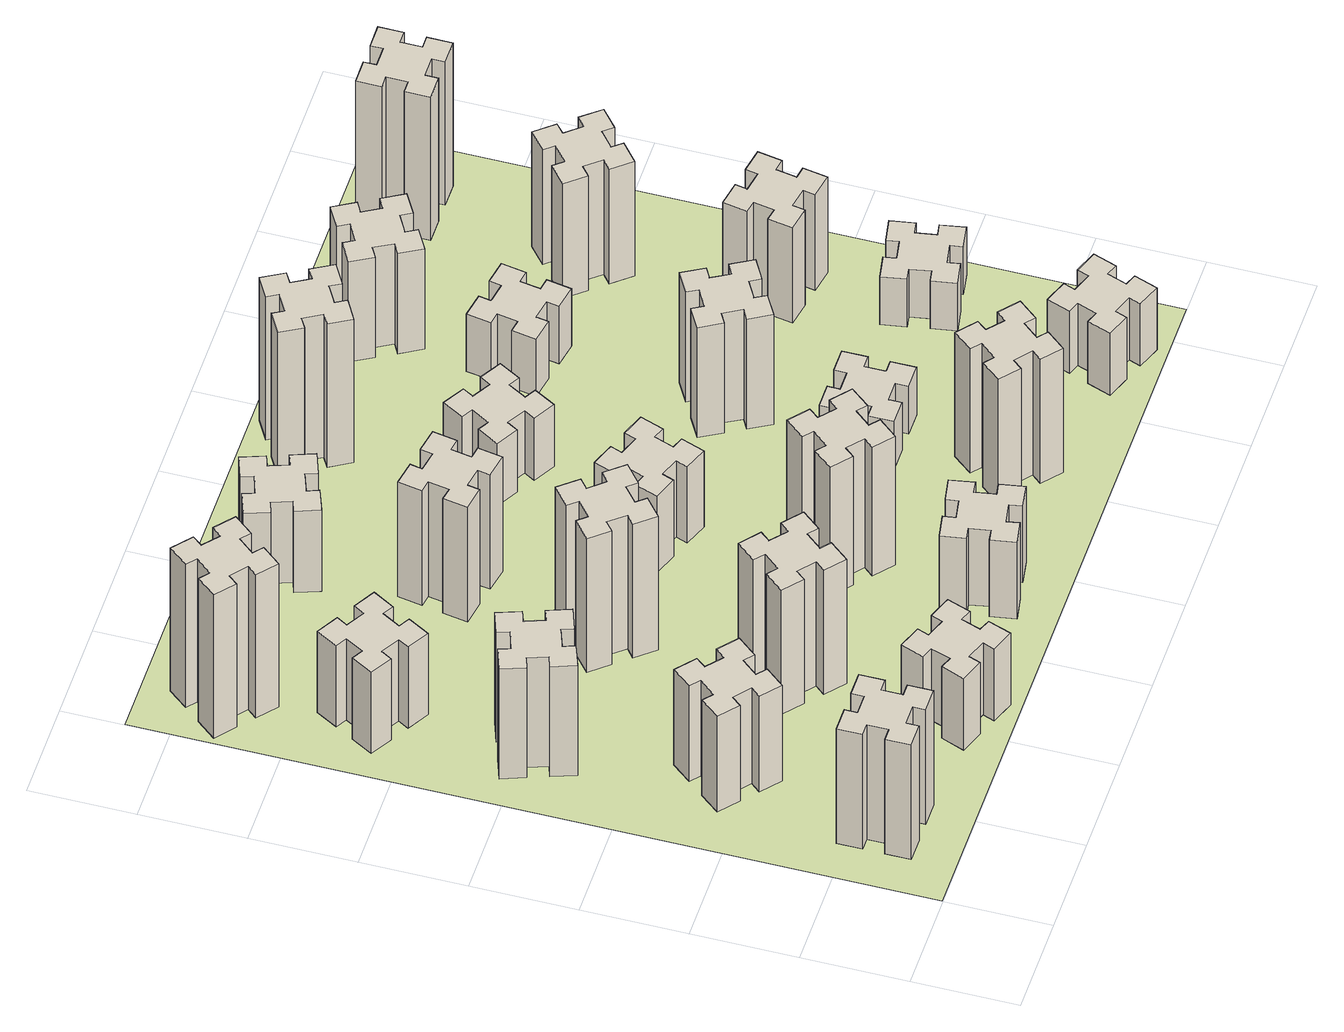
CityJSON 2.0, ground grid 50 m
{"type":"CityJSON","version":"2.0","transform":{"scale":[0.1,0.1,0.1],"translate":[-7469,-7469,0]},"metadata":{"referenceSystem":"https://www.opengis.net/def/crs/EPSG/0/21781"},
"CityObjects":{
"building1":{"type":"Building","attributes":{"class":"1000","function":"1000","usage":"1000","yearOfConstruction":2016,"roofType":"1000","measuredHeight":72,"storeysAboveGround":30,"storeysBelowGround":0},"geometry":[{"type":"Solid","lod":"1","boundaries":[[[[0,1,2,3,4,5,6,7,8,9,10,11,12,13,14,15,16,17,18,19]],[[17,16,20,21]],[[16,15,22,20]],[[15,14,23,22]],[[14,13,24,23]],[[13,12,25,24]],[[12,11,26,25]],[[11,10,27,26]],[[10,9,28,27]],[[9,8,29,28]],[[8,7,30,29]],[[7,6,31,30]],[[6,5,32,31]],[[5,4,33,32]],[[4,3,34,33]],[[3,2,35,34]],[[2,1,36,35]],[[1,0,37,36]],[[0,19,38,37]],[[19,18,39,38]],[[18,17,21,39]],[[24,25,26,27,28,29,30,31,32,33,34,35,36,37,38,39,21,20,22,23]]]]}]},
"building2":{"type":"Building","attributes":{"class":"1000","function":"1000","usage":"1000","yearOfConstruction":2016,"roofType":"1000","measuredHeight":60,"storeysAboveGround":30,"storeysBelowGround":0},"geometry":[{"type":"Solid","lod":"1","boundaries":[[[[40,41,42,43,44,45,46,47,48,49,50,51,52,53,54,55,56,57,58,59]],[[57,56,60,61]],[[56,55,62,60]],[[55,54,63,62]],[[54,53,64,63]],[[53,52,65,64]],[[52,51,66,65]],[[51,50,67,66]],[[50,49,68,67]],[[49,48,69,68]],[[48,47,70,69]],[[47,46,71,70]],[[46,45,72,71]],[[45,44,73,72]],[[44,43,74,73]],[[43,42,75,74]],[[42,41,76,75]],[[41,40,77,76]],[[40,59,78,77]],[[59,58,79,78]],[[58,57,61,79]],[[64,65,66,67,68,69,70,71,72,73,74,75,76,77,78,79,61,60,62,63]]]]}]},
"building3":{"type":"Building","attributes":{"class":"1000","function":"1000","usage":"1000","yearOfConstruction":2016,"roofType":"1000","measuredHeight":69,"storeysAboveGround":30,"storeysBelowGround":0},"geometry":[{"type":"Solid","lod":"1","boundaries":[[[[80,81,82,83,84,85,86,87,88,89,90,91,92,93,94,95,96,97,98,99]],[[97,96,100,101]],[[96,95,102,100]],[[95,94,103,102]],[[94,93,104,103]],[[93,92,105,104]],[[92,91,106,105]],[[91,90,107,106]],[[90,89,108,107]],[[89,88,109,108]],[[88,87,110,109]],[[87,86,111,110]],[[86,85,112,111]],[[85,84,113,112]],[[84,83,114,113]],[[83,82,115,114]],[[82,81,116,115]],[[81,80,117,116]],[[80,99,118,117]],[[99,98,119,118]],[[98,97,101,119]],[[104,105,106,107,108,109,110,111,112,113,114,115,116,117,118,119,101,100,102,103]]]]}]},
"building4":{"type":"Building","attributes":{"class":"1000","function":"1000","usage":"1000","yearOfConstruction":2016,"roofType":"1000","measuredHeight":51,"storeysAboveGround":30,"storeysBelowGround":0},"geometry":[{"type":"Solid","lod":"1","boundaries":[[[[120,121,122,123,124,125,126,127,128,129,130,131,132,133,134,135,136,137,138,139]],[[137,136,140,141]],[[136,135,142,140]],[[135,134,143,142]],[[134,133,144,143]],[[133,132,145,144]],[[132,131,146,145]],[[131,130,147,146]],[[130,129,148,147]],[[129,128,149,148]],[[128,127,150,149]],[[127,126,151,150]],[[126,125,152,151]],[[125,124,153,152]],[[124,123,154,153]],[[123,122,155,154]],[[122,121,156,155]],[[121,120,157,156]],[[120,139,158,157]],[[139,138,159,158]],[[138,137,141,159]],[[144,145,146,147,148,149,150,151,152,153,154,155,156,157,158,159,141,140,142,143]]]]}]},
"building5":{"type":"Building","attributes":{"class":"1000","function":"1000","usage":"1000","yearOfConstruction":2016,"roofType":"1000","measuredHeight":45,"storeysAboveGround":30,"storeysBelowGround":0},"geometry":[{"type":"Solid","lod":"1","boundaries":[[[[160,161,162,163,164,165,166,167,168,169,170,171,172,173,174,175,176,177,178,179]],[[177,176,180,181]],[[176,175,182,180]],[[175,174,183,182]],[[174,173,184,183]],[[173,172,185,184]],[[172,171,186,185]],[[171,170,187,186]],[[170,169,188,187]],[[169,168,189,188]],[[168,167,190,189]],[[167,166,191,190]],[[166,165,192,191]],[[165,164,193,192]],[[164,163,194,193]],[[163,162,195,194]],[[162,161,196,195]],[[161,160,197,196]],[[160,179,198,197]],[[179,178,199,198]],[[178,177,181,199]],[[184,185,186,187,188,189,190,191,192,193,194,195,196,197,198,199,181,180,182,183]]]]}]},
"building6":{"type":"Building","attributes":{"class":"1000","function":"1000","usage":"1000","yearOfConstruction":2016,"roofType":"1000","measuredHeight":90,"storeysAboveGround":30,"storeysBelowGround":0},"geometry":[{"type":"Solid","lod":"1","boundaries":[[[[200,201,202,203,204,205,206,207,208,209,210,211,212,213,214,215,216,217,218,219]],[[217,216,220,221]],[[216,215,222,220]],[[215,214,223,222]],[[214,213,224,223]],[[213,212,225,224]],[[212,211,226,225]],[[211,210,227,226]],[[210,209,228,227]],[[209,208,229,228]],[[208,207,230,229]],[[207,206,231,230]],[[206,205,232,231]],[[205,204,233,232]],[[204,203,234,233]],[[203,202,235,234]],[[202,201,236,235]],[[201,200,237,236]],[[200,219,238,237]],[[219,218,239,238]],[[218,217,221,239]],[[224,225,226,227,228,229,230,231,232,233,234,235,236,237,238,239,221,220,222,223]]]]}]},
"building7":{"type":"Building","attributes":{"class":"1000","function":"1000","usage":"1000","yearOfConstruction":2016,"roofType":"1000","measuredHeight":78,"storeysAboveGround":30,"storeysBelowGround":0},"geometry":[{"type":"Solid","lod":"1","boundaries":[[[[240,241,242,243,244,245,246,247,248,249,250,251,252,253,254,255,256,257,258,259]],[[257,256,260,261]],[[256,255,262,260]],[[255,254,263,262]],[[254,253,264,263]],[[253,252,265,264]],[[252,251,266,265]],[[251,250,267,266]],[[250,249,268,267]],[[249,248,269,268]],[[248,247,270,269]],[[247,246,271,270]],[[246,245,272,271]],[[245,244,273,272]],[[244,243,274,273]],[[243,242,275,274]],[[242,241,276,275]],[[241,240,277,276]],[[240,259,278,277]],[[259,258,279,278]],[[258,257,261,279]],[[264,265,266,267,268,269,270,271,272,273,274,275,276,277,278,279,261,260,262,263]]]]}]},
"building8":{"type":"Building","attributes":{"class":"1000","function":"1000","usage":"1000","yearOfConstruction":2016,"roofType":"1000","measuredHeight":84,"storeysAboveGround":30,"storeysBelowGround":0},"geometry":[{"type":"Solid","lod":"1","boundaries":[[[[280,281,282,283,284,285,286,287,288,289,290,291,292,293,294,295,296,297,298,299]],[[297,296,300,301]],[[296,295,302,300]],[[295,294,303,302]],[[294,293,304,303]],[[293,292,305,304]],[[292,291,306,305]],[[291,290,307,306]],[[290,289,308,307]],[[289,288,309,308]],[[288,287,310,309]],[[287,286,311,310]],[[286,285,312,311]],[[285,284,313,312]],[[284,283,314,313]],[[283,282,315,314]],[[282,281,316,315]],[[281,280,317,316]],[[280,299,318,317]],[[299,298,319,318]],[[298,297,301,319]],[[304,305,306,307,308,309,310,311,312,313,314,315,316,317,318,319,301,300,302,303]]]]}]},
"building9":{"type":"Building","attributes":{"class":"1000","function":"1000","usage":"1000","yearOfConstruction":2016,"roofType":"1000","measuredHeight":48,"storeysAboveGround":30,"storeysBelowGround":0},"geometry":[{"type":"Solid","lod":"1","boundaries":[[[[320,321,322,323,324,325,326,327,328,329,330,331,332,333,334,335,336,337,338,339]],[[337,336,340,341]],[[336,335,342,340]],[[335,334,343,342]],[[334,333,344,343]],[[333,332,345,344]],[[332,331,346,345]],[[331,330,347,346]],[[330,329,348,347]],[[329,328,349,348]],[[328,327,350,349]],[[327,326,351,350]],[[326,325,352,351]],[[325,324,353,352]],[[324,323,354,353]],[[323,322,355,354]],[[322,321,356,355]],[[321,320,357,356]],[[320,339,358,357]],[[339,338,359,358]],[[338,337,341,359]],[[344,345,346,347,348,349,350,351,352,353,354,355,356,357,358,359,341,340,342,343]]]]}]},
"building10":{"type":"Building","attributes":{"class":"1000","function":"1000","usage":"1000","yearOfConstruction":2016,"roofType":"1000","measuredHeight":72,"storeysAboveGround":30,"storeysBelowGround":0},"geometry":[{"type":"Solid","lod":"1","boundaries":[[[[360,361,362,363,364,365,366,367,368,369,370,371,372,373,374,375,376,377,378,379]],[[377,376,380,381]],[[376,375,382,380]],[[375,374,383,382]],[[374,373,384,383]],[[373,372,385,384]],[[372,371,386,385]],[[371,370,387,386]],[[370,369,388,387]],[[369,368,389,388]],[[368,367,390,389]],[[367,366,391,390]],[[366,365,392,391]],[[365,364,393,392]],[[364,363,394,393]],[[363,362,395,394]],[[362,361,396,395]],[[361,360,397,396]],[[360,379,398,397]],[[379,378,399,398]],[[378,377,381,399]],[[384,385,386,387,388,389,390,391,392,393,394,395,396,397,398,399,381,380,382,383]]]]}]},
"building11":{"type":"Building","attributes":{"class":"1000","function":"1000","usage":"1000","yearOfConstruction":2016,"roofType":"1000","measuredHeight":51,"storeysAboveGround":30,"storeysBelowGround":0},"geometry":[{"type":"Solid","lod":"1","boundaries":[[[[400,401,402,403,404,405,406,407,408,409,410,411,412,413,414,415,416,417,418,419]],[[417,416,420,421]],[[416,415,422,420]],[[415,414,423,422]],[[414,413,424,423]],[[413,412,425,424]],[[412,411,426,425]],[[411,410,427,426]],[[410,409,428,427]],[[409,408,429,428]],[[408,407,430,429]],[[407,406,431,430]],[[406,405,432,431]],[[405,404,433,432]],[[404,403,434,433]],[[403,402,435,434]],[[402,401,436,435]],[[401,400,437,436]],[[400,419,438,437]],[[419,418,439,438]],[[418,417,421,439]],[[424,425,426,427,428,429,430,431,432,433,434,435,436,437,438,439,421,420,422,423]]]]}]},
"building12":{"type":"Building","attributes":{"class":"1000","function":"1000","usage":"1000","yearOfConstruction":2016,"roofType":"1000","measuredHeight":81,"storeysAboveGround":30,"storeysBelowGround":0},"geometry":[{"type":"Solid","lod":"1","boundaries":[[[[440,441,442,443,444,445,446,447,448,449,450,451,452,453,454,455,456,457,458,459]],[[457,456,460,461]],[[456,455,462,460]],[[455,454,463,462]],[[454,453,464,463]],[[453,452,465,464]],[[452,451,466,465]],[[451,450,467,466]],[[450,449,468,467]],[[449,448,469,468]],[[448,447,470,469]],[[447,446,471,470]],[[446,445,472,471]],[[445,444,473,472]],[[444,443,474,473]],[[443,442,475,474]],[[442,441,476,475]],[[441,440,477,476]],[[440,459,478,477]],[[459,458,479,478]],[[458,457,461,479]],[[464,465,466,467,468,469,470,471,472,473,474,475,476,477,478,479,461,460,462,463]]]]}]},
"building13":{"type":"Building","attributes":{"class":"1000","function":"1000","usage":"1000","yearOfConstruction":2016,"roofType":"1000","measuredHeight":48,"storeysAboveGround":30,"storeysBelowGround":0},"geometry":[{"type":"Solid","lod":"1","boundaries":[[[[480,481,482,483,484,485,486,487,488,489,490,491,492,493,494,495,496,497,498,499]],[[497,496,500,501]],[[496,495,502,500]],[[495,494,503,502]],[[494,493,504,503]],[[493,492,505,504]],[[492,491,506,505]],[[491,490,507,506]],[[490,489,508,507]],[[489,488,509,508]],[[488,487,510,509]],[[487,486,511,510]],[[486,485,512,511]],[[485,484,513,512]],[[484,483,514,513]],[[483,482,515,514]],[[482,481,516,515]],[[481,480,517,516]],[[480,499,518,517]],[[499,498,519,518]],[[498,497,501,519]],[[504,505,506,507,508,509,510,511,512,513,514,515,516,517,518,519,501,500,502,503]]]]}]},
"building14":{"type":"Building","attributes":{"class":"1000","function":"1000","usage":"1000","yearOfConstruction":2016,"roofType":"1000","measuredHeight":39,"storeysAboveGround":30,"storeysBelowGround":0},"geometry":[{"type":"Solid","lod":"1","boundaries":[[[[520,521,522,523,524,525,526,527,528,529,530,531,532,533,534,535,536,537,538,539]],[[537,536,540,541]],[[536,535,542,540]],[[535,534,543,542]],[[534,533,544,543]],[[533,532,545,544]],[[532,531,546,545]],[[531,530,547,546]],[[530,529,548,547]],[[529,528,549,548]],[[528,527,550,549]],[[527,526,551,550]],[[526,525,552,551]],[[525,524,553,552]],[[524,523,554,553]],[[523,522,555,554]],[[522,521,556,555]],[[521,520,557,556]],[[520,539,558,557]],[[539,538,559,558]],[[538,537,541,559]],[[544,545,546,547,548,549,550,551,552,553,554,555,556,557,558,559,541,540,542,543]]]]}]},
"building15":{"type":"Building","attributes":{"class":"1000","function":"1000","usage":"1000","yearOfConstruction":2016,"roofType":"1000","measuredHeight":78,"storeysAboveGround":30,"storeysBelowGround":0},"geometry":[{"type":"Solid","lod":"1","boundaries":[[[[560,561,562,563,564,565,566,567,568,569,570,571,572,573,574,575,576,577,578,579]],[[577,576,580,581]],[[576,575,582,580]],[[575,574,583,582]],[[574,573,584,583]],[[573,572,585,584]],[[572,571,586,585]],[[571,570,587,586]],[[570,569,588,587]],[[569,568,589,588]],[[568,567,590,589]],[[567,566,591,590]],[[566,565,592,591]],[[565,564,593,592]],[[564,563,594,593]],[[563,562,595,594]],[[562,561,596,595]],[[561,560,597,596]],[[560,579,598,597]],[[579,578,599,598]],[[578,577,581,599]],[[584,585,586,587,588,589,590,591,592,593,594,595,596,597,598,599,581,580,582,583]]]]}]},
"building16":{"type":"Building","attributes":{"class":"1000","function":"1000","usage":"1000","yearOfConstruction":2016,"roofType":"1000","measuredHeight":90,"storeysAboveGround":30,"storeysBelowGround":0},"geometry":[{"type":"Solid","lod":"1","boundaries":[[[[600,601,602,603,604,605,606,607,608,609,610,611,612,613,614,615,616,617,618,619]],[[617,616,620,621]],[[616,615,622,620]],[[615,614,623,622]],[[614,613,624,623]],[[613,612,625,624]],[[612,611,626,625]],[[611,610,627,626]],[[610,609,628,627]],[[609,608,629,628]],[[608,607,630,629]],[[607,606,631,630]],[[606,605,632,631]],[[605,604,633,632]],[[604,603,634,633]],[[603,602,635,634]],[[602,601,636,635]],[[601,600,637,636]],[[600,619,638,637]],[[619,618,639,638]],[[618,617,621,639]],[[624,625,626,627,628,629,630,631,632,633,634,635,636,637,638,639,621,620,622,623]]]]}]},
"building17":{"type":"Building","attributes":{"class":"1000","function":"1000","usage":"1000","yearOfConstruction":2016,"roofType":"1000","measuredHeight":30,"storeysAboveGround":30,"storeysBelowGround":0},"geometry":[{"type":"Solid","lod":"1","boundaries":[[[[640,641,642,643,644,645,646,647,648,649,650,651,652,653,654,655,656,657,658,659]],[[657,656,660,661]],[[656,655,662,660]],[[655,654,663,662]],[[654,653,664,663]],[[653,652,665,664]],[[652,651,666,665]],[[651,650,667,666]],[[650,649,668,667]],[[649,648,669,668]],[[648,647,670,669]],[[647,646,671,670]],[[646,645,672,671]],[[645,644,673,672]],[[644,643,674,673]],[[643,642,675,674]],[[642,641,676,675]],[[641,640,677,676]],[[640,659,678,677]],[[659,658,679,678]],[[658,657,661,679]],[[664,665,666,667,668,669,670,671,672,673,674,675,676,677,678,679,661,660,662,663]]]]}]},
"building18":{"type":"Building","attributes":{"class":"1000","function":"1000","usage":"1000","yearOfConstruction":2016,"roofType":"1000","measuredHeight":69,"storeysAboveGround":30,"storeysBelowGround":0},"geometry":[{"type":"Solid","lod":"1","boundaries":[[[[680,681,682,683,684,685,686,687,688,689,690,691,692,693,694,695,696,697,698,699]],[[697,696,700,701]],[[696,695,702,700]],[[695,694,703,702]],[[694,693,704,703]],[[693,692,705,704]],[[692,691,706,705]],[[691,690,707,706]],[[690,689,708,707]],[[689,688,709,708]],[[688,687,710,709]],[[687,686,711,710]],[[686,685,712,711]],[[685,684,713,712]],[[684,683,714,713]],[[683,682,715,714]],[[682,681,716,715]],[[681,680,717,716]],[[680,699,718,717]],[[699,698,719,718]],[[698,697,701,719]],[[704,705,706,707,708,709,710,711,712,713,714,715,716,717,718,719,701,700,702,703]]]]}]},
"building19":{"type":"Building","attributes":{"class":"1000","function":"1000","usage":"1000","yearOfConstruction":2016,"roofType":"1000","measuredHeight":36,"storeysAboveGround":30,"storeysBelowGround":0},"geometry":[{"type":"Solid","lod":"1","boundaries":[[[[720,721,722,723,724,725,726,727,728,729,730,731,732,733,734,735,736,737,738,739]],[[737,736,740,741]],[[736,735,742,740]],[[735,734,743,742]],[[734,733,744,743]],[[733,732,745,744]],[[732,731,746,745]],[[731,730,747,746]],[[730,729,748,747]],[[729,728,749,748]],[[728,727,750,749]],[[727,726,751,750]],[[726,725,752,751]],[[725,724,753,752]],[[724,723,754,753]],[[723,722,755,754]],[[722,721,756,755]],[[721,720,757,756]],[[720,739,758,757]],[[739,738,759,758]],[[738,737,741,759]],[[744,745,746,747,748,749,750,751,752,753,754,755,756,757,758,759,741,740,742,743]]]]}]},
"building20":{"type":"Building","attributes":{"class":"1000","function":"1000","usage":"1000","yearOfConstruction":2016,"roofType":"1000","measuredHeight":39,"storeysAboveGround":30,"storeysBelowGround":0},"geometry":[{"type":"Solid","lod":"1","boundaries":[[[[760,761,762,763,764,765,766,767,768,769,770,771,772,773,774,775,776,777,778,779]],[[777,776,780,781]],[[776,775,782,780]],[[775,774,783,782]],[[774,773,784,783]],[[773,772,785,784]],[[772,771,786,785]],[[771,770,787,786]],[[770,769,788,787]],[[769,768,789,788]],[[768,767,790,789]],[[767,766,791,790]],[[766,765,792,791]],[[765,764,793,792]],[[764,763,794,793]],[[763,762,795,794]],[[762,761,796,795]],[[761,760,797,796]],[[760,779,798,797]],[[779,778,799,798]],[[778,777,781,799]],[[784,785,786,787,788,789,790,791,792,793,794,795,796,797,798,799,781,780,782,783]]]]}]},
"building21":{"type":"Building","attributes":{"class":"1000","function":"1000","usage":"1000","yearOfConstruction":2016,"roofType":"1000","measuredHeight":63,"storeysAboveGround":30,"storeysBelowGround":0},"geometry":[{"type":"Solid","lod":"1","boundaries":[[[[800,801,802,803,804,805,806,807,808,809,810,811,812,813,814,815,816,817,818,819]],[[817,816,820,821]],[[816,815,822,820]],[[815,814,823,822]],[[814,813,824,823]],[[813,812,825,824]],[[812,811,826,825]],[[811,810,827,826]],[[810,809,828,827]],[[809,808,829,828]],[[808,807,830,829]],[[807,806,831,830]],[[806,805,832,831]],[[805,804,833,832]],[[804,803,834,833]],[[803,802,835,834]],[[802,801,836,835]],[[801,800,837,836]],[[800,819,838,837]],[[819,818,839,838]],[[818,817,821,839]],[[824,825,826,827,828,829,830,831,832,833,834,835,836,837,838,839,821,820,822,823]]]]}]},
"building22":{"type":"Building","attributes":{"class":"1000","function":"1000","usage":"1000","yearOfConstruction":2016,"roofType":"1000","measuredHeight":30,"storeysAboveGround":30,"storeysBelowGround":0},"geometry":[{"type":"Solid","lod":"1","boundaries":[[[[840,841,842,843,844,845,846,847,848,849,850,851,852,853,854,855,856,857,858,859]],[[857,856,860,861]],[[856,855,862,860]],[[855,854,863,862]],[[854,853,864,863]],[[853,852,865,864]],[[852,851,866,865]],[[851,850,867,866]],[[850,849,868,867]],[[849,848,869,868]],[[848,847,870,869]],[[847,846,871,870]],[[846,845,872,871]],[[845,844,873,872]],[[844,843,874,873]],[[843,842,875,874]],[[842,841,876,875]],[[841,840,877,876]],[[840,859,878,877]],[[859,858,879,878]],[[858,857,861,879]],[[864,865,866,867,868,869,870,871,872,873,874,875,876,877,878,879,861,860,862,863]]]]}]},
"building23":{"type":"Building","attributes":{"class":"1000","function":"1000","usage":"1000","yearOfConstruction":2016,"roofType":"1000","measuredHeight":60,"storeysAboveGround":30,"storeysBelowGround":0},"geometry":[{"type":"Solid","lod":"1","boundaries":[[[[880,881,882,883,884,885,886,887,888,889,890,891,892,893,894,895,896,897,898,899]],[[897,896,900,901]],[[896,895,902,900]],[[895,894,903,902]],[[894,893,904,903]],[[893,892,905,904]],[[892,891,906,905]],[[891,890,907,906]],[[890,889,908,907]],[[889,888,909,908]],[[888,887,910,909]],[[887,886,911,910]],[[886,885,912,911]],[[885,884,913,912]],[[884,883,914,913]],[[883,882,915,914]],[[882,881,916,915]],[[881,880,917,916]],[[880,899,918,917]],[[899,898,919,918]],[[898,897,901,919]],[[904,905,906,907,908,909,910,911,912,913,914,915,916,917,918,919,901,900,902,903]]]]}]},
"building24":{"type":"Building","attributes":{"class":"1000","function":"1000","usage":"1000","yearOfConstruction":2016,"roofType":"1000","measuredHeight":72,"storeysAboveGround":30,"storeysBelowGround":0},"geometry":[{"type":"Solid","lod":"1","boundaries":[[[[920,921,922,923,924,925,926,927,928,929,930,931,932,933,934,935,936,937,938,939]],[[937,936,940,941]],[[936,935,942,940]],[[935,934,943,942]],[[934,933,944,943]],[[933,932,945,944]],[[932,931,946,945]],[[931,930,947,946]],[[930,929,948,947]],[[929,928,949,948]],[[928,927,950,949]],[[927,926,951,950]],[[926,925,952,951]],[[925,924,953,952]],[[924,923,954,953]],[[923,922,955,954]],[[922,921,956,955]],[[921,920,957,956]],[[920,939,958,957]],[[939,938,959,958]],[[938,937,941,959]],[[944,945,946,947,948,949,950,951,952,953,954,955,956,957,958,959,941,940,942,943]]]]}]},
"building25":{"type":"Building","attributes":{"class":"1000","function":"1000","usage":"1000","yearOfConstruction":2016,"roofType":"1000","measuredHeight":90,"storeysAboveGround":30,"storeysBelowGround":0},"geometry":[{"type":"Solid","lod":"1","boundaries":[[[[960,961,962,963,964,965,966,967,968,969,970,971,972,973,974,975,976,977,978,979]],[[977,976,980,981]],[[976,975,982,980]],[[975,974,983,982]],[[974,973,984,983]],[[973,972,985,984]],[[972,971,986,985]],[[971,970,987,986]],[[970,969,988,987]],[[969,968,989,988]],[[968,967,990,989]],[[967,966,991,990]],[[966,965,992,991]],[[965,964,993,992]],[[964,963,994,993]],[[963,962,995,994]],[[962,961,996,995]],[[961,960,997,996]],[[960,979,998,997]],[[979,978,999,998]],[[978,977,981,999]],[[984,985,986,987,988,989,990,991,992,993,994,995,996,997,998,999,981,980,982,983]]]]}]},
"landuse1":{"type":"LandUse","attributes":{"name":"plot1","function":"1010"},"geometry":[{"type":"MultiSurface","lod":"1","boundaries":[[[1000,1001,1002,1003]]]}]}
},
"vertices":[
[325,265,0],[425,265,0],[425,205,0],[545,205,0],[545,325,0],[485,325,0],[485,425,0],[545,425,0],[545,545,0],[425,545,0],[425,485,0],[325,485,0],[325,545,0],[205,545,0],[205,425,0],[265,425,0],[265,325,0],[205,325,0],[205,205,0],[325,205,0],[265,325,720],[205,325,720],[265,425,720],[205,425,720],[205,545,720],[325,545,720],[325,485,720],[425,485,720],[425,545,720],[545,545,720],[545,425,720],[485,425,720],[485,325,720],[545,325,720],[545,205,720],[425,205,720],[425,265,720],[325,265,720],[325,205,720],[205,205,720],
[527,1006,0],[592,1083,0],[638,1044,0],[715,1136,0],[623,1213,0],[584,1167,0],[508,1232,0],[546,1278,0],[454,1355,0],[377,1263,0],[423,1224,0],[359,1148,0],[313,1186,0],[236,1094,0],[328,1017,0],[366,1063,0],[443,999,0],[404,953,0],[496,876,0],[573,968,0],[443,999,600],[404,953,600],[366,1063,600],[328,1017,600],[236,1094,600],[313,1186,600],[359,1148,600],[423,1224,600],[377,1263,600],[454,1355,600],[546,1278,600],[508,1232,600],[584,1167,600],[623,1213,600],[715,1136,600],[638,1044,600],[592,1083,600],[527,1006,600],[573,968,600],[496,876,600],
[366,1835,0],[460,1869,0],[480,1813,0],[593,1854,0],[552,1967,0],[496,1946,0],[462,2040,0],[518,2060,0],[477,2173,0],[364,2132,0],[385,2076,0],[291,2042,0],[270,2098,0],[157,2057,0],[199,1944,0],[255,1965,0],[289,1871,0],[233,1850,0],[274,1737,0],[387,1779,0],[289,1871,690],[233,1850,690],[255,1965,690],[199,1944,690],[157,2057,690],[270,2098,690],[291,2042,690],[385,2076,690],[364,2132,690],[477,2173,690],[518,2060,690],[462,2040,690],[496,1946,690],[552,1967,690],[593,1854,690],[480,1813,690],[460,1869,690],[366,1835,690],[387,1779,690],[274,1737,690],
[446,2597,0],[496,2684,0],[548,2654,0],[608,2758,0],[504,2818,0],[474,2766,0],[387,2816,0],[417,2868,0],[313,2928,0],[253,2824,0],[305,2794,0],[255,2707,0],[203,2737,0],[143,2633,0],[247,2573,0],[277,2625,0],[364,2575,0],[334,2523,0],[438,2463,0],[498,2567,0],[364,2575,510],[334,2523,510],[277,2625,510],[247,2573,510],[143,2633,510],[203,2737,510],[255,2707,510],[305,2794,510],[253,2824,510],[313,2928,510],[417,2868,510],[387,2816,510],[474,2766,510],[504,2818,510],[608,2758,510],[548,2654,510],[496,2684,510],[446,2597,510],[498,2567,510],[438,2463,510],
[1200,362,0],[1106,396,0],[1127,452,0],[1014,493,0],[973,380,0],[1029,360,0],[995,266,0],[939,287,0],[897,174,0],[1010,133,0],[1031,189,0],[1125,155,0],[1104,99,0],[1217,57,0],[1258,170,0],[1202,191,0],[1236,285,0],[1292,264,0],[1333,377,0],[1220,418,0],[1236,285,450],[1292,264,450],[1202,191,450],[1258,170,450],[1217,57,450],[1104,99,450],[1125,155,450],[1031,189,450],[1010,133,450],[897,174,450],[939,287,450],[995,266,450],[1029,360,450],[973,380,450],[1014,493,450],[1127,452,450],[1106,396,450],[1200,362,450],[1220,418,450],[1333,377,450],
[384,3387,0],[308,3452,0],[346,3498,0],[254,3575,0],[177,3483,0],[223,3444,0],[159,3368,0],[113,3406,0],[36,3314,0],[128,3237,0],[166,3283,0],[243,3219,0],[204,3173,0],[296,3096,0],[373,3188,0],[327,3226,0],[392,3303,0],[438,3264,0],[515,3356,0],[423,3433,0],[392,3303,900],[438,3264,900],[327,3226,900],[373,3188,900],[296,3096,900],[204,3173,900],[243,3219,900],[166,3283,900],[128,3237,900],[36,3314,900],[113,3406,900],[159,3368,900],[223,3444,900],[177,3483,900],[254,3575,900],[346,3498,900],[308,3452,900],[384,3387,900],[423,3433,900],[515,3356,900],
[1224,1067,0],[1148,1132,0],[1186,1178,0],[1094,1255,0],[1017,1163,0],[1063,1124,0],[999,1048,0],[953,1086,0],[876,994,0],[968,917,0],[1006,963,0],[1083,899,0],[1044,853,0],[1136,776,0],[1213,868,0],[1167,906,0],[1232,983,0],[1278,944,0],[1355,1036,0],[1263,1113,0],[1232,983,780],[1278,944,780],[1167,906,780],[1213,868,780],[1136,776,780],[1044,853,780],[1083,899,780],[1006,963,780],[968,917,780],[876,994,780],[953,1086,780],[999,1048,780],[1063,1124,780],[1017,1163,780],[1094,1255,780],[1186,1178,780],[1148,1132,780],[1224,1067,780],[1263,1113,780],[1355,1036,780],
[1083,1972,0],[1006,1907,0],[968,1953,0],[876,1876,0],[953,1784,0],[999,1823,0],[1063,1746,0],[1017,1708,0],[1094,1616,0],[1186,1693,0],[1148,1739,0],[1224,1803,0],[1263,1757,0],[1355,1834,0],[1278,1926,0],[1232,1888,0],[1167,1964,0],[1213,2003,0],[1136,2095,0],[1044,2018,0],[1167,1964,840],[1213,2003,840],[1232,1888,840],[1278,1926,840],[1355,1834,840],[1263,1757,840],[1224,1803,840],[1148,1739,840],[1186,1693,840],[1094,1616,840],[1017,1708,840],[1063,1746,840],[999,1823,840],[953,1784,840],[876,1876,840],[968,1953,840],[1006,1907,840],[1083,1972,840],[1044,2018,840],[1136,2095,840],
[1738,405,0],[1756,307,0],[1697,297,0],[1717,178,0],[1836,199,0],[1825,258,0],[1924,276,0],[1934,217,0],[2052,237,0],[2031,356,0],[1972,345,0],[1955,444,0],[2014,454,0],[1993,572,0],[1875,551,0],[1885,492,0],[1787,475,0],[1777,534,0],[1658,513,0],[1679,395,0],[1787,475,480],[1777,534,480],[1885,492,480],[1875,551,480],[1993,572,480],[2014,454,480],[1955,444,480],[1972,345,480],[2031,356,480],[2052,237,480],[1934,217,480],[1924,276,480],[1825,258,480],[1836,199,480],[1717,178,480],[1697,297,480],[1756,307,480],[1738,405,480],[1679,395,480],[1658,513,480],
[1315,2527,0],[1332,2625,0],[1391,2615,0],[1412,2733,0],[1294,2754,0],[1284,2695,0],[1185,2712,0],[1196,2771,0],[1077,2792,0],[1057,2674,0],[1116,2664,0],[1098,2565,0],[1039,2576,0],[1018,2457,0],[1137,2437,0],[1147,2496,0],[1245,2478,0],[1235,2419,0],[1353,2398,0],[1374,2517,0],[1245,2478,720],[1235,2419,720],[1147,2496,720],[1137,2437,720],[1018,2457,720],[1039,2576,720],[1098,2565,720],[1116,2664,720],[1057,2674,720],[1077,2792,720],[1196,2771,720],[1185,2712,720],[1284,2695,720],[1294,2754,720],[1412,2733,720],[1391,2615,720],[1332,2625,720],[1315,2527,720],[1374,2517,720],[1353,2398,720],
[1125,3456,0],[1031,3422,0],[1010,3478,0],[897,3437,0],[939,3324,0],[995,3345,0],[1029,3251,0],[973,3230,0],[1014,3117,0],[1127,3159,0],[1106,3215,0],[1200,3249,0],[1220,3193,0],[1333,3234,0],[1292,3347,0],[1236,3326,0],[1202,3420,0],[1258,3440,0],[1217,3553,0],[1104,3512,0],[1202,3420,510],[1258,3440,510],[1236,3326,510],[1292,3347,510],[1333,3234,510],[1220,3193,510],[1200,3249,510],[1106,3215,510],[1127,3159,510],[1014,3117,510],[973,3230,510],[1029,3251,510],[995,3345,510],[939,3324,510],[897,3437,510],[1010,3478,510],[1031,3422,510],[1125,3456,510],[1104,3512,510],[1217,3553,510],
[1964,1067,0],[1888,1132,0],[1926,1178,0],[1834,1255,0],[1757,1163,0],[1803,1124,0],[1739,1048,0],[1693,1086,0],[1616,994,0],[1708,917,0],[1746,963,0],[1823,899,0],[1784,853,0],[1876,776,0],[1953,868,0],[1907,906,0],[1972,983,0],[2018,944,0],[2095,1036,0],[2003,1113,0],[1972,983,810],[2018,944,810],[1907,906,810],[1953,868,810],[1876,776,810],[1784,853,810],[1823,899,810],[1746,963,810],[1708,917,810],[1616,994,810],[1693,1086,810],[1739,1048,810],[1803,1124,810],[1757,1163,810],[1834,1255,810],[1926,1178,810],[1888,1132,810],[1964,1067,810],[2003,1113,810],[2095,1036,810],
[1669,1940,0],[1635,1846,0],[1579,1867,0],[1537,1754,0],[1650,1713,0],[1671,1769,0],[1765,1735,0],[1744,1679,0],[1857,1637,0],[1898,1750,0],[1842,1771,0],[1876,1865,0],[1932,1844,0],[1973,1957,0],[1860,1998,0],[1840,1942,0],[1746,1976,0],[1767,2032,0],[1654,2073,0],[1613,1960,0],[1746,1976,480],[1767,2032,480],[1840,1942,480],[1860,1998,480],[1973,1957,480],[1932,1844,480],[1876,1865,480],[1842,1771,480],[1898,1750,480],[1857,1637,480],[1744,1679,480],[1765,1735,480],[1671,1769,480],[1650,1713,480],[1537,1754,480],[1579,1867,480],[1635,1846,480],[1669,1940,480],[1613,1960,480],[1654,2073,480],
[2026,2497,0],[2076,2584,0],[2128,2554,0],[2188,2658,0],[2084,2718,0],[2054,2666,0],[1967,2716,0],[1997,2768,0],[1893,2828,0],[1833,2724,0],[1885,2694,0],[1835,2607,0],[1783,2637,0],[1723,2533,0],[1827,2473,0],[1857,2525,0],[1944,2475,0],[1914,2423,0],[2018,2363,0],[2078,2467,0],[1944,2475,390],[1914,2423,390],[1857,2525,390],[1827,2473,390],[1723,2533,390],[1783,2637,390],[1835,2607,390],[1885,2694,390],[1833,2724,390],[1893,2828,390],[1997,2768,390],[1967,2716,390],[2054,2666,390],[2084,2718,390],[2188,2658,390],[2128,2554,390],[2076,2584,390],[2026,2497,390],[2078,2467,390],[2018,2363,390],
[2704,527,0],[2628,592,0],[2666,638,0],[2574,715,0],[2497,623,0],[2543,584,0],[2479,508,0],[2433,546,0],[2356,454,0],[2448,377,0],[2486,423,0],[2563,359,0],[2524,313,0],[2616,236,0],[2693,328,0],[2647,366,0],[2712,443,0],[2758,404,0],[2835,496,0],[2743,573,0],[2712,443,780],[2758,404,780],[2647,366,780],[2693,328,780],[2616,236,780],[2524,313,780],[2563,359,780],[2486,423,780],[2448,377,780],[2356,454,780],[2433,546,780],[2479,508,780],[2543,584,780],[2497,623,780],[2574,715,780],[2666,638,780],[2628,592,780],[2704,527,780],[2743,573,780],[2835,496,780],
[1844,3556,0],[1757,3506,0],[1727,3558,0],[1623,3498,0],[1683,3394,0],[1735,3424,0],[1785,3337,0],[1733,3307,0],[1793,3203,0],[1897,3263,0],[1867,3315,0],[1954,3365,0],[1984,3313,0],[2088,3373,0],[2028,3477,0],[1976,3447,0],[1926,3534,0],[1978,3564,0],[1918,3668,0],[1814,3608,0],[1926,3534,900],[1978,3564,900],[1976,3447,900],[2028,3477,900],[2088,3373,900],[1984,3313,900],[1954,3365,900],[1867,3315,900],[1897,3263,900],[1793,3203,900],[1733,3307,900],[1785,3337,900],[1735,3424,900],[1683,3394,900],[1623,3498,900],[1727,3558,900],[1757,3506,900],[1844,3556,900],[1814,3608,900],[1918,3668,900],
[2485,1165,0],[2485,1065,0],[2425,1065,0],[2425,945,0],[2545,945,0],[2545,1005,0],[2645,1005,0],[2645,945,0],[2765,945,0],[2765,1065,0],[2705,1065,0],[2705,1165,0],[2765,1165,0],[2765,1285,0],[2645,1285,0],[2645,1225,0],[2545,1225,0],[2545,1285,0],[2425,1285,0],[2425,1165,0],[2545,1225,300],[2545,1285,300],[2645,1225,300],[2645,1285,300],[2765,1285,300],[2765,1165,300],[2705,1165,300],[2705,1065,300],[2765,1065,300],[2765,945,300],[2645,945,300],[2645,1005,300],[2545,1005,300],[2545,945,300],[2425,945,300],[2425,1065,300],[2485,1065,300],[2485,1165,300],[2425,1165,300],[2425,1285,300],
[2475,1744,0],[2525,1657,0],[2473,1627,0],[2533,1523,0],[2637,1583,0],[2607,1635,0],[2694,1685,0],[2724,1633,0],[2828,1693,0],[2768,1797,0],[2716,1767,0],[2666,1854,0],[2718,1884,0],[2658,1988,0],[2554,1928,0],[2584,1876,0],[2497,1826,0],[2467,1878,0],[2363,1818,0],[2423,1714,0],[2497,1826,690],[2467,1878,690],[2584,1876,690],[2554,1928,690],[2658,1988,690],[2718,1884,690],[2666,1854,690],[2716,1767,690],[2768,1797,690],[2828,1693,690],[2724,1633,690],[2694,1685,690],[2607,1635,690],[2637,1583,690],[2533,1523,690],[2473,1627,690],[2525,1657,690],[2475,1744,690],[2423,1714,690],[2363,1818,690],
[2664,2795,0],[2565,2812,0],[2576,2871,0],[2457,2892,0],[2437,2774,0],[2496,2764,0],[2478,2665,0],[2419,2676,0],[2398,2557,0],[2517,2537,0],[2527,2596,0],[2625,2578,0],[2615,2519,0],[2733,2498,0],[2754,2617,0],[2695,2627,0],[2712,2725,0],[2771,2715,0],[2792,2833,0],[2674,2854,0],[2712,2725,360],[2771,2715,360],[2695,2627,360],[2754,2617,360],[2733,2498,360],[2615,2519,360],[2625,2578,360],[2527,2596,360],[2517,2537,360],[2398,2557,360],[2419,2676,360],[2478,2665,360],[2496,2764,360],[2437,2774,360],[2457,2892,360],[2576,2871,360],[2565,2812,360],[2664,2795,360],[2674,2854,360],[2792,2833,360],
[3422,191,0],[3456,285,0],[3512,264,0],[3553,377,0],[3440,418,0],[3420,362,0],[3326,396,0],[3347,452,0],[3234,493,0],[3193,380,0],[3249,360,0],[3215,266,0],[3159,287,0],[3117,174,0],[3230,133,0],[3251,189,0],[3345,155,0],[3324,99,0],[3437,57,0],[3478,170,0],[3345,155,390],[3324,99,390],[3251,189,390],[3230,133,390],[3117,174,390],[3159,287,390],[3215,266,390],[3249,360,390],[3193,380,390],[3234,493,390],[3347,452,390],[3326,396,390],[3420,362,390],[3440,418,390],[3553,377,390],[3512,264,390],[3456,285,390],[3422,191,390],[3478,170,390],[3437,57,390],
[2716,3347,0],[2666,3434,0],[2718,3464,0],[2658,3568,0],[2554,3508,0],[2584,3456,0],[2497,3406,0],[2467,3458,0],[2363,3398,0],[2423,3294,0],[2475,3324,0],[2525,3237,0],[2473,3207,0],[2533,3103,0],[2637,3163,0],[2607,3215,0],[2694,3265,0],[2724,3213,0],[2828,3273,0],[2768,3377,0],[2694,3265,630],[2724,3213,630],[2607,3215,630],[2637,3163,630],[2533,3103,630],[2473,3207,630],[2525,3237,630],[2475,3324,630],[2423,3294,630],[2363,3398,630],[2467,3458,630],[2497,3406,630],[2584,3456,630],[2554,3508,630],[2658,3568,630],[2718,3464,630],[2666,3434,630],[2716,3347,630],[2768,3377,630],[2828,3273,630],
[3552,1085,0],[3535,1184,0],[3594,1194,0],[3573,1312,0],[3455,1291,0],[3465,1232,0],[3367,1215,0],[3357,1274,0],[3238,1253,0],[3259,1135,0],[3318,1145,0],[3336,1047,0],[3277,1037,0],[3297,918,0],[3416,939,0],[3405,998,0],[3504,1016,0],[3514,957,0],[3632,977,0],[3611,1096,0],[3504,1016,300],[3514,957,300],[3405,998,300],[3416,939,300],[3297,918,300],[3277,1037,300],[3336,1047,300],[3318,1145,300],[3259,1135,300],[3238,1253,300],[3357,1274,300],[3367,1215,300],[3465,1232,300],[3455,1291,300],[3573,1312,300],[3594,1194,300],[3535,1184,300],[3552,1085,300],[3611,1096,300],[3632,977,300],
[3267,1656,0],[3365,1638,0],[3355,1579,0],[3473,1558,0],[3494,1677,0],[3435,1687,0],[3452,1785,0],[3511,1775,0],[3532,1893,0],[3414,1914,0],[3404,1855,0],[3305,1872,0],[3316,1931,0],[3197,1952,0],[3177,1834,0],[3236,1824,0],[3218,1725,0],[3159,1736,0],[3138,1617,0],[3257,1597,0],[3218,1725,600],[3159,1736,600],[3236,1824,600],[3177,1834,600],[3197,1952,600],[3316,1931,600],[3305,1872,600],[3404,1855,600],[3414,1914,600],[3532,1893,600],[3511,1775,600],[3452,1785,600],[3435,1687,600],[3494,1677,600],[3473,1558,600],[3355,1579,600],[3365,1638,600],[3267,1656,600],[3257,1597,600],[3138,1617,600],
[3119,2563,0],[3183,2486,0],[3137,2448,0],[3214,2356,0],[3306,2433,0],[3268,2479,0],[3344,2543,0],[3383,2497,0],[3475,2574,0],[3398,2666,0],[3352,2628,0],[3287,2704,0],[3333,2743,0],[3256,2835,0],[3164,2758,0],[3203,2712,0],[3126,2647,0],[3088,2693,0],[2996,2616,0],[3073,2524,0],[3126,2647,720],[3088,2693,720],[3203,2712,720],[3164,2758,720],[3256,2835,720],[3333,2743,720],[3287,2704,720],[3352,2628,720],[3398,2666,720],[3475,2574,720],[3383,2497,720],[3344,2543,720],[3268,2479,720],[3306,2433,720],[3214,2356,720],[3137,2448,720],[3183,2486,720],[3119,2563,720],[3073,2524,720],[2996,2616,720],
[3285,3325,0],[3385,3325,0],[3385,3265,0],[3505,3265,0],[3505,3385,0],[3445,3385,0],[3445,3485,0],[3505,3485,0],[3505,3605,0],[3385,3605,0],[3385,3545,0],[3285,3545,0],[3285,3605,0],[3165,3605,0],[3165,3485,0],[3225,3485,0],[3225,3385,0],[3165,3385,0],[3165,3265,0],[3285,3265,0],[3225,3385,900],[3165,3385,900],[3225,3485,900],[3165,3485,900],[3165,3605,900],[3285,3605,900],[3285,3545,900],[3385,3545,900],[3385,3605,900],[3505,3605,900],[3505,3485,900],[3445,3485,900],[3445,3385,900],[3505,3385,900],[3505,3265,900],[3385,3265,900],[3385,3325,900],[3285,3325,900],[3285,3265,900],[3165,3265,900],
[5,3705,0],[3705,3705,0],[3705,5,0],[5,5,0]
]}
